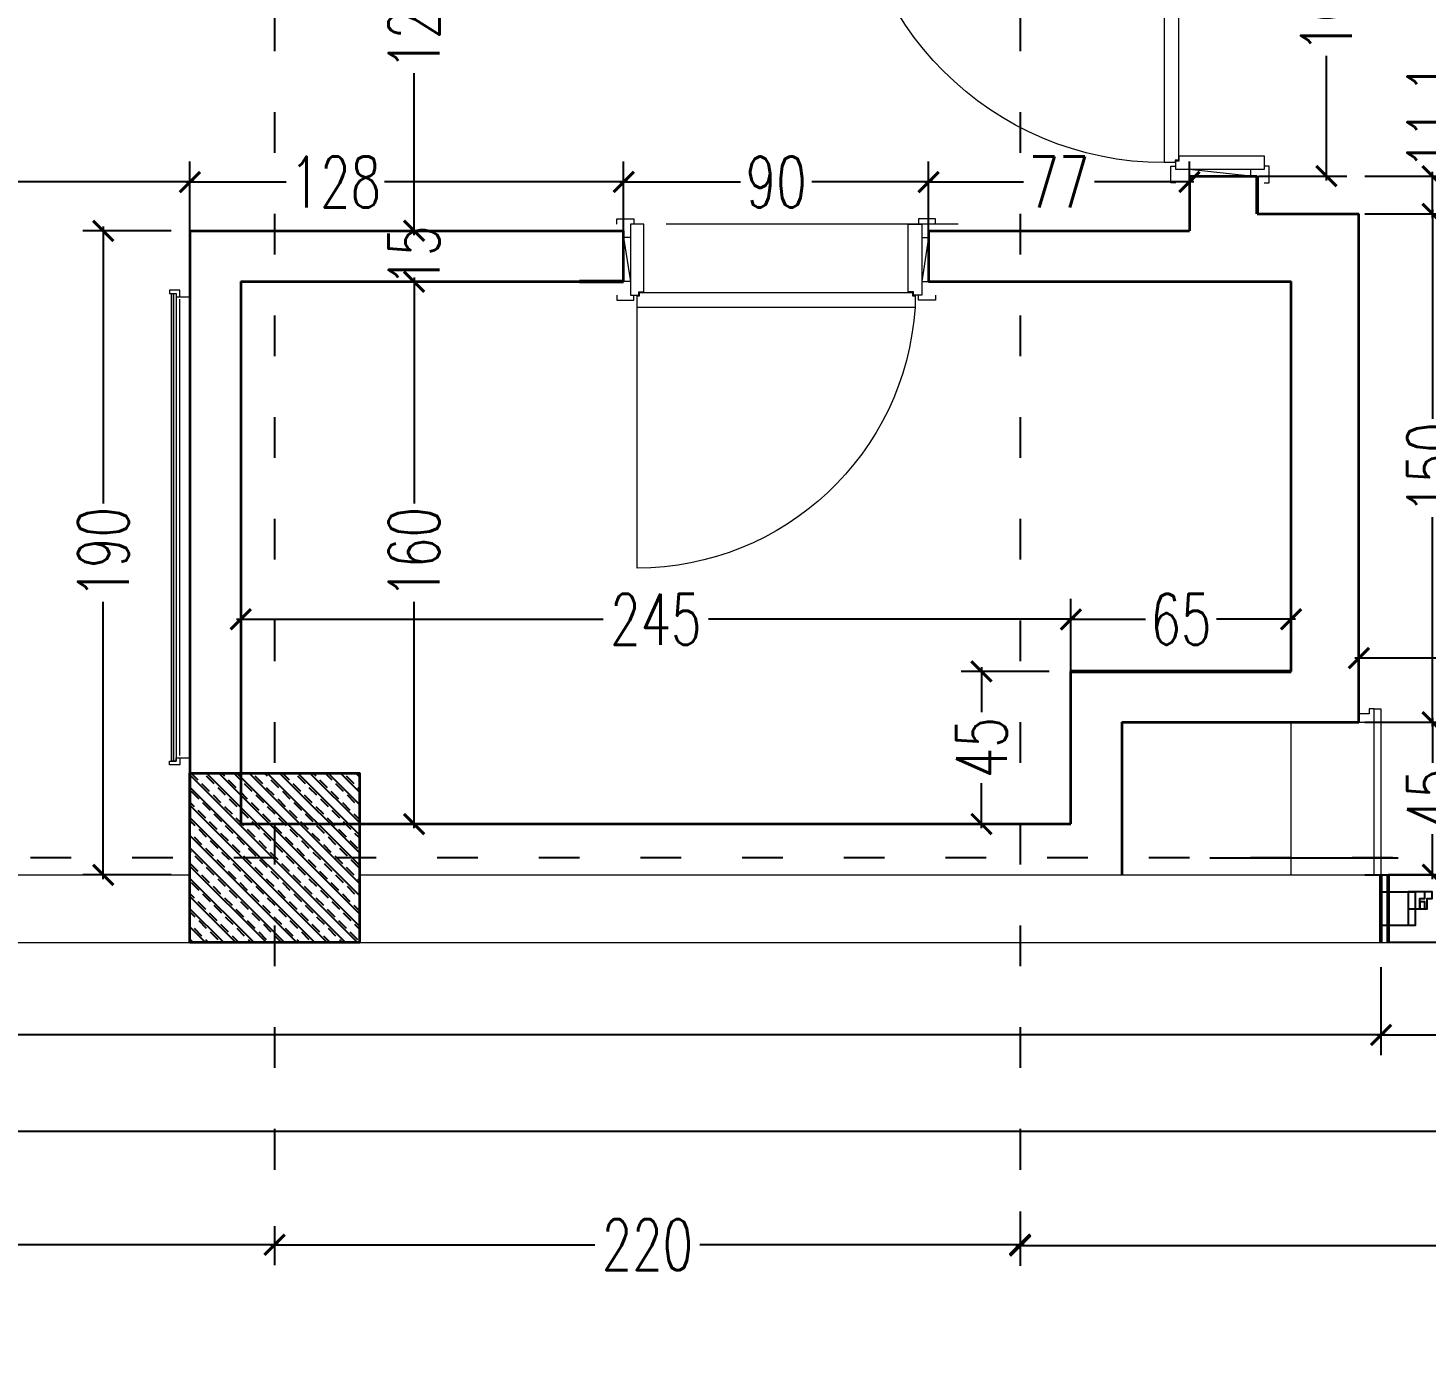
# Model space of a CAD drawing. Header units: centimetres. Extents: x -3207095 to 15275363, y -32656 to 4798027.
# Drawn here: x 693755.6 to 694168.2, y 4469477.9 to 4469872.6 of the extents above; entities that cross this region are included whole.
import ezdxf

# ---------------------------------------------------------------- set-up
doc = ezdxf.new("R2010")
doc.units = ezdxf.units.CM
doc.linetypes.add('ACAD_ISO03W100', pattern=[30, 12, -18])
doc.linetypes.add('DUZ', pattern=[500, 500])
doc.layers.get('0').update_dxf_attribs({"color": 1, "linetype": 'DUZ'})
for name, color, linetype in [('0 MC MAHAL', 94, 'Continuous'), ('AGAC', 116, 'Continuous'), ('DIM', 1, 'DUZ'), ('KOLTAR_F', 145, 'Continuous'), ('PEN', 161, 'Continuous'), ('pen.kap.olc', 205, 'Continuous')]:
    doc.layers.add(name, color=color, linetype=linetype)
for name, color, linetype, lineweight in [('DUV', 220, 'Continuous', 50), ('DUVAR', 7, 'Continuous', 35), ('FE_MOBTEF.2', 33, 'Continuous', 18), ('iç duvar', 7, 'Continuous', 50), ('KAPEN', 151, 'Continuous', 9), ('KOLON_F', 3, 'Continuous', 35)]:
    doc.layers.add(name, color=color, linetype=linetype, lineweight=lineweight)
doc.styles.add('DIM', font='ROMANSTW.SHX', dxfattribs={"width": 0.7})
doc.dimstyles.new('1_100', dxfattribs={"dimtxt": 15, "dimasz": 6, "dimexe": 6, "dimexo": 0, "dimgap": 2, "dimtad": 0, "dimdec": 1, "dimzin": 11, "dimdsep": 46, "dimtxsty": 'DIM', "dimblk": 'ARCHTICK', "dimcen": 3, "dimdle": 1.25, "dimclrt": 2, "dimadec": 0, "dimazin": 0, "dimtfac": 1.25, "dimtdec": 1, "dimtix": 1, "dimtofl": 0, "dimtmove": 1, "dimatfit": 3, "dimldrblk": 'ARCHTICK', "dimfxl": 20, "dimfxlon": 1, "dimtolj": 1, "dimtzin": 0, "dimarcsym": 0})

# ---------------------------------------------------------------- blocks, each defined once
blk = doc.blocks.new('new block')
at = {"layer": 'KAPEN'}
for p, q in [((105202.0528, 48261.8596), (105202.0198, 48261.8596)), ((105202.0528, 48261.8526), (105202.0528, 48261.8596)), ((105202.0628, 48261.8526), (105202.0528, 48261.8526)), ((105202.0628, 48261.0466), (105202.0628, 48261.8526)), ((105201.2498, 48261.0396), (105202.0528, 48261.0396)), ((105202.0528, 48261.0466), (105202.0628, 48261.0466)), ((105202.0528, 48261.0396), (105202.0528, 48261.0466))]:
    blk.add_line(p, q, dxfattribs=at)
for points in [[(105202.0548, 48261.9196), (105202.0398, 48261.9196), (105202.0398, 48261.8696), (105202.0548, 48261.8696)], [(105202.2248, 48261.8796), (105202.2248, 48261.8996), (105202.0948, 48261.8796), (105202.0948, 48261.8996)], [(105202.2648, 48261.9196), (105202.2798, 48261.9196), (105202.2798, 48261.8696), (105202.2648, 48261.8696)], [(105202.0198, 48261.0396), (105202.0198, 48261.8596)], [(105202.0548, 48260.9796), (105202.0398, 48260.9796), (105202.0398, 48261.0296), (105202.0548, 48261.0296)], [(105202.2648, 48260.9796), (105202.2798, 48260.9796), (105202.2798, 48261.0296), (105202.2648, 48261.0296)], [(105202.2248, 48261.0196), (105202.2248, 48260.9996), (105202.0948, 48261.0196), (105202.0948, 48260.9996)]]:
    blk.add_lwpolyline(points, dxfattribs=at)
for points in [[(105202.0548, 48261.8796), (105202.0548, 48261.8546), (105202.0648, 48261.8546), (105202.0648, 48261.8396), (105202.2648, 48261.8396), (105202.2648, 48261.8796)], [(105202.0548, 48261.0196), (105202.0548, 48261.0446), (105202.0648, 48261.0446), (105202.0648, 48261.0596), (105202.2648, 48261.0596), (105202.2648, 48261.0196)]]:
    blk.add_lwpolyline(points, close=True, dxfattribs=at)
blk.add_arc((105202.0715, 48261.0396), 0.8216, 93.6023, 180, dxfattribs=at)
blk = doc.blocks.new('K210')
for p, q in [((0.04, 0.985), (0.04, 0.032)), ((0.96, 0.032), (0.96, 0.065)), ((0.04, 0.032), (0.047, 0.032)), ((0.047, 0.032), (0.047, 0.022)), ((0.047, 0.022), (0.953, 0.022)), ((0.953, 0.032), (0.96, 0.032)), ((0.953, 0.022), (0.953, 0.032))]:
    blk.add_line(p, q)
for points in [[(-0.02, 0.03), (-0.02, 0.045), (0.03, 0.045), (0.03, 0.03)], [(0.04, 0.065), (0.96, 0.065)], [(1.02, 0.03), (1.02, 0.045), (0.97, 0.045), (0.97, 0.03)], [(0.02, -0.19), (0, -0.19), (0.02, -0.01), (0, -0.01)], [(0.98, -0.19), (1, -0.19), (0.98, -0.01), (1, -0.01)], [(-0.02, -0.23), (-0.02, -0.245), (0.03, -0.245), (0.03, -0.23)], [(1.02, -0.23), (1.02, -0.245), (0.97, -0.245), (0.97, -0.23)]]:
    blk.add_lwpolyline(points)
for points in [[(0.02, 0.03), (0.045, 0.03), (0.045, 0.02), (0.06, 0.02), (0.06, -0.23), (0.02, -0.23)], [(0.98, 0.03), (0.955, 0.03), (0.955, 0.02), (0.94, 0.02), (0.94, -0.23), (0.98, -0.23)]]:
    blk.add_lwpolyline(points, close=True)
blk.add_arc((0.04, 0.065), 0.92, 0, 90)
blk = doc.blocks.new('rgtkjıtdkfgölv')
at = {"layer": 'FE_MOBTEF.2'}
for p, q in [((104445.9076, 48877.9319), (104445.9076, 48877.9619)), ((104447.2679, 48877.9319), (104447.2679, 48877.9619)), ((104445.9079, 48877.9319), (104445.8879, 48877.9319)), ((104445.8879, 48877.9319), (104445.8879, 48877.9019)), ((104445.8979, 48877.9139), (104445.8979, 48877.9219)), ((104445.8979, 48877.9219), (104447.2779, 48877.9219)), ((104445.8979, 48877.9219), (104445.9079, 48877.9219)), ((104445.8979, 48877.9019), (104445.8979, 48877.9219)), ((104445.8979, 48877.9079), (104445.8979, 48877.9139)), ((104445.8979, 48877.9139), (104447.2779, 48877.9139)), ((104447.2779, 48877.9139), (104445.8979, 48877.9139)), ((104445.9079, 48877.9219), (104445.9079, 48877.9319)), ((104447.2612, 48877.9319), (104445.9143, 48877.9319)), ((104447.2679, 48877.9319), (104447.2879, 48877.9319)), ((104447.2679, 48877.9219), (104447.2679, 48877.9319)), ((104447.2779, 48877.9219), (104447.2679, 48877.9219)), ((104447.2779, 48877.9019), (104447.2779, 48877.9219)), ((104447.2779, 48877.9219), (104447.2779, 48877.9139)), ((104447.2779, 48877.9139), (104447.2779, 48877.9079)), ((104447.2879, 48877.9319), (104447.2879, 48877.9019)), ((104445.8879, 48877.9019), (104445.8979, 48877.9019)), ((104447.2779, 48877.9079), (104445.8979, 48877.9079)), ((104447.2879, 48877.9019), (104447.2779, 48877.9019))]:
    blk.add_line(p, q, dxfattribs=at)
blk = doc.blocks.new('_ArchTick')
at = {"color": 0, "linetype": 'ByBlock', "const_width": 0.15}
blk.add_lwpolyline([(-0.5, -0.5), (0.5, 0.5)], dxfattribs=at)
blk = doc.blocks.new('*D591')
at = {"layer": 'Defpoints', "color": 0, "linetype": 'Continuous', "lineweight": 5, "transparency": 16777216}
for p in [(694323.37, 4472560.62), (694143.37, 4472542.8), (694323.37, 127.65)]:
    blk.add_point(p, dxfattribs=at)
at = {"layer": 'DIM', "color": 0, "linetype": 'Continuous', "lineweight": -2, "transparency": 16777216}
for p, q in [((694143.37, 4472542.8), (694143.37, 4472566.62)), ((694323.37, 4472540.62), (694323.37, 4472566.62)), ((694142.12, 4472560.62), (694218.87, 4472560.62)), ((694324.62, 4472560.62), (694247.87, 4472560.62))]:
    blk.add_line(p, q, dxfattribs=at)
at = {"layer": 'DIM', "color": 0, "linetype": 'Continuous', "lineweight": -2, "transparency": 16777216, "xscale": 6, "yscale": 6, "zscale": 6, "rotation": 180}
blk.add_blockref('_ArchTick', (694143.37, 4472560.62), dxfattribs=at)
at = {"layer": 'DIM', "color": 0, "linetype": 'Continuous', "lineweight": -2, "transparency": 16777216, "xscale": 6, "yscale": 6, "zscale": 6}
blk.add_blockref('_ArchTick', (694323.37, 4472560.62), dxfattribs=at)
at = {"layer": 'DIM', "color": 2, "linetype": 'Continuous', "lineweight": 5, "transparency": 16777216, "insert": (694233.37, 4472560.62), "char_height": 15, "attachment_point": 5, "style": 'DIM'}
blk.add_mtext('\\A1;180', dxfattribs=at)
blk = doc.blocks.new('*D1104')
at = {"layer": 'Defpoints', "color": 0, "linetype": 'Continuous', "lineweight": 5, "transparency": 16777216}
for p in [(693283.37, 4469602.8), (694154.87, 4469602.8), (694154.87, 4469575.56)]:
    blk.add_point(p, dxfattribs=at)
at = {"layer": 'DIM', "color": 0, "linetype": 'Continuous', "lineweight": -2, "transparency": 16777216}
for p, q in [((693283.37, 4469595.56), (693283.37, 4469569.56)), ((694154.87, 4469595.56), (694154.87, 4469569.56)), ((693282.12, 4469575.56), (693697.12, 4469575.56)), ((694156.12, 4469575.56), (693741.12, 4469575.56))]:
    blk.add_line(p, q, dxfattribs=at)
at = {"layer": 'DIM', "color": 0, "linetype": 'Continuous', "lineweight": -2, "transparency": 16777216, "xscale": 6, "yscale": 6, "zscale": 6, "rotation": 180}
blk.add_blockref('_ArchTick', (693283.37, 4469575.56), dxfattribs=at)
at = {"layer": 'DIM', "color": 0, "linetype": 'Continuous', "lineweight": -2, "transparency": 16777216, "xscale": 6, "yscale": 6, "zscale": 6}
blk.add_blockref('_ArchTick', (694154.87, 4469575.56), dxfattribs=at)
at = {"layer": 'DIM', "color": 2, "linetype": 'Continuous', "lineweight": 5, "transparency": 16777216, "insert": (693719.12, 4469575.56), "char_height": 15, "attachment_point": 5, "style": 'DIM'}
blk.add_mtext('\\A1;871.5', dxfattribs=at)
blk = doc.blocks.new('*D1105')
at = {"layer": 'Defpoints', "color": 0, "linetype": 'Continuous', "lineweight": 5, "transparency": 16777216}
for p in [(694154.87, 4469602.8), (694323.37, 4469602.8), (694323.37, 4469575.56)]:
    blk.add_point(p, dxfattribs=at)
at = {"layer": 'DIM', "color": 0, "linetype": 'Continuous', "lineweight": -2, "transparency": 16777216}
for p, q in [((694154.87, 4469595.56), (694154.87, 4469569.56)), ((694323.37, 4469595.56), (694323.37, 4469569.56)), ((694153.62, 4469575.56), (694217.12, 4469575.56)), ((694324.62, 4469575.56), (694261.12, 4469575.56))]:
    blk.add_line(p, q, dxfattribs=at)
at = {"layer": 'DIM', "color": 0, "linetype": 'Continuous', "lineweight": -2, "transparency": 16777216, "xscale": 6, "yscale": 6, "zscale": 6, "rotation": 180}
blk.add_blockref('_ArchTick', (694154.87, 4469575.56), dxfattribs=at)
at = {"layer": 'DIM', "color": 0, "linetype": 'Continuous', "lineweight": -2, "transparency": 16777216, "xscale": 6, "yscale": 6, "zscale": 6}
blk.add_blockref('_ArchTick', (694323.37, 4469575.56), dxfattribs=at)
at = {"layer": 'DIM', "color": 2, "linetype": 'Continuous', "lineweight": 5, "transparency": 16777216, "insert": (694239.12, 4469575.56), "char_height": 15, "attachment_point": 5, "style": 'DIM'}
blk.add_mtext('\\A1;168.5', dxfattribs=at)
blk = doc.blocks.new('*D1107')
at = {"layer": 'Defpoints', "color": 0, "linetype": 'Continuous', "lineweight": 5, "transparency": 16777216}
for p in [(693283.37, 4469569.56), (697033.37, 4469569.56), (697033.37, 4469547.14)]:
    blk.add_point(p, dxfattribs=at)
at = {"layer": 'DIM', "color": 0, "linetype": 'Continuous', "lineweight": -2, "transparency": 16777216}
for p, q in [((693283.37, 4469567.14), (693283.37, 4469541.14)), ((697033.37, 4469567.14), (697033.37, 4469541.14)), ((693282.12, 4469547.14), (695137.87, 4469547.14)), ((697034.62, 4469547.14), (695178.87, 4469547.14))]:
    blk.add_line(p, q, dxfattribs=at)
at = {"layer": 'DIM', "color": 0, "linetype": 'Continuous', "lineweight": -2, "transparency": 16777216, "xscale": 6, "yscale": 6, "zscale": 6, "rotation": 180}
blk.add_blockref('_ArchTick', (693283.37, 4469547.14), dxfattribs=at)
at = {"layer": 'DIM', "color": 0, "linetype": 'Continuous', "lineweight": -2, "transparency": 16777216, "xscale": 6, "yscale": 6, "zscale": 6}
blk.add_blockref('_ArchTick', (697033.37, 4469547.14), dxfattribs=at)
at = {"layer": 'DIM', "color": 2, "linetype": 'Continuous', "lineweight": 5, "transparency": 16777216, "insert": (695158.37, 4469547.14), "char_height": 15, "attachment_point": 5, "style": 'DIM'}
blk.add_mtext('\\A1;3750', dxfattribs=at)
blk = doc.blocks.new('*D1109')
at = {"layer": 'Defpoints', "color": 0, "linetype": 'Continuous', "lineweight": 5, "transparency": 16777216}
for p in [(693308.37, 4469519.1), (693828.37, 4469519.1), (693828.37, 4469513.66)]:
    blk.add_point(p, dxfattribs=at)
at = {"layer": 'DIM', "color": 0, "linetype": 'Continuous', "lineweight": -2, "transparency": 16777216}
for p, q in [((693308.37, 4469519.1), (693308.37, 4469507.66)), ((693828.37, 4469519.1), (693828.37, 4469507.66)), ((693307.12, 4469513.66), (693552.87, 4469513.66)), ((693829.62, 4469513.66), (693583.87, 4469513.66))]:
    blk.add_line(p, q, dxfattribs=at)
at = {"layer": 'DIM', "color": 0, "linetype": 'Continuous', "lineweight": -2, "transparency": 16777216, "xscale": 6, "yscale": 6, "zscale": 6, "rotation": 180}
blk.add_blockref('_ArchTick', (693308.37, 4469513.66), dxfattribs=at)
at = {"layer": 'DIM', "color": 0, "linetype": 'Continuous', "lineweight": -2, "transparency": 16777216, "xscale": 6, "yscale": 6, "zscale": 6}
blk.add_blockref('_ArchTick', (693828.37, 4469513.66), dxfattribs=at)
at = {"layer": 'DIM', "color": 2, "linetype": 'Continuous', "lineweight": 5, "transparency": 16777216, "insert": (693568.37, 4469513.66), "char_height": 15, "attachment_point": 5, "style": 'DIM'}
blk.add_mtext('\\A1;520', dxfattribs=at)
blk = doc.blocks.new('*D1110')
at = {"layer": 'Defpoints', "color": 0, "linetype": 'Continuous', "lineweight": 5, "transparency": 16777216}
for p in [(694048.37, 4469523.47), (693828.37, 4469519.1), (694048.37, 4469513.66)]:
    blk.add_point(p, dxfattribs=at)
at = {"layer": 'DIM', "color": 0, "linetype": 'Continuous', "lineweight": -2, "transparency": 16777216}
for p, q in [((694048.37, 4469523.47), (694048.37, 4469507.66)), ((693828.37, 4469519.1), (693828.37, 4469507.66)), ((693827.12, 4469513.66), (693922.87, 4469513.66)), ((694049.62, 4469513.66), (693953.87, 4469513.66))]:
    blk.add_line(p, q, dxfattribs=at)
at = {"layer": 'DIM', "color": 0, "linetype": 'Continuous', "lineweight": -2, "transparency": 16777216, "xscale": 6, "yscale": 6, "zscale": 6, "rotation": 180}
blk.add_blockref('_ArchTick', (693828.37, 4469513.66), dxfattribs=at)
at = {"layer": 'DIM', "color": 0, "linetype": 'Continuous', "lineweight": -2, "transparency": 16777216, "xscale": 6, "yscale": 6, "zscale": 6}
blk.add_blockref('_ArchTick', (694048.37, 4469513.66), dxfattribs=at)
at = {"layer": 'DIM', "color": 2, "linetype": 'Continuous', "lineweight": 5, "transparency": 16777216, "insert": (693938.37, 4469513.66), "char_height": 15, "attachment_point": 5, "style": 'DIM'}
blk.add_mtext('\\A1;220', dxfattribs=at)
blk = doc.blocks.new('*D1111')
at = {"layer": 'Defpoints', "color": 0, "linetype": 'Continuous', "lineweight": 5, "transparency": 16777216}
for p in [(694048.37, 4469519.1), (694348.37, 4469520.57), (694348.37, 4469513.38)]:
    blk.add_point(p, dxfattribs=at)
at = {"layer": 'DIM', "color": 0, "linetype": 'Continuous', "lineweight": -2, "transparency": 16777216}
for p, q in [((694048.37, 4469519.1), (694048.37, 4469507.38)), ((694348.37, 4469520.57), (694348.37, 4469507.38)), ((694047.12, 4469513.38), (694182.87, 4469513.38)), ((694349.62, 4469513.38), (694213.87, 4469513.38))]:
    blk.add_line(p, q, dxfattribs=at)
at = {"layer": 'DIM', "color": 0, "linetype": 'Continuous', "lineweight": -2, "transparency": 16777216, "xscale": 6, "yscale": 6, "zscale": 6, "rotation": 180}
blk.add_blockref('_ArchTick', (694048.37, 4469513.38), dxfattribs=at)
at = {"layer": 'DIM', "color": 0, "linetype": 'Continuous', "lineweight": -2, "transparency": 16777216, "xscale": 6, "yscale": 6, "zscale": 6}
blk.add_blockref('_ArchTick', (694348.37, 4469513.38), dxfattribs=at)
at = {"layer": 'DIM', "color": 2, "linetype": 'Continuous', "lineweight": 5, "transparency": 16777216, "insert": (694198.37, 4469513.38), "char_height": 15, "attachment_point": 5, "style": 'DIM'}
blk.add_mtext('\\A1;300', dxfattribs=at)
blk = doc.blocks.new('*D1177')
at = {"layer": 'Defpoints', "color": 0, "linetype": 'Continuous', "lineweight": 5, "transparency": 16777216}
for p in [(693853.37, 4469934.8), (693853.37, 4469812.8), (693869.52, 4469812.8)]:
    blk.add_point(p, dxfattribs=at)
at = {"layer": 'DIM', "color": 0, "linetype": 'Continuous', "lineweight": -2, "transparency": 16777216}
for p, q in [((693869.52, 4469936.05), (693869.52, 4469888.3)), ((693853.37, 4469934.8), (693875.52, 4469934.8)), ((693869.52, 4469811.55), (693869.52, 4469859.3)), ((693853.37, 4469812.8), (693875.52, 4469812.8))]:
    blk.add_line(p, q, dxfattribs=at)
at = {"layer": 'DIM', "color": 0, "linetype": 'Continuous', "lineweight": -2, "transparency": 16777216, "xscale": 6, "yscale": 6, "zscale": 6}
for p, rotation in [((693869.52, 4469934.8), 90), ((693869.52, 4469812.8), 270)]:
    blk.add_blockref('_ArchTick', p, dxfattribs=dict(at, rotation=rotation))
at = {"layer": 'DIM', "color": 2, "linetype": 'Continuous', "lineweight": 5, "transparency": 16777216, "insert": (693869.52, 4469873.8), "char_height": 15, "attachment_point": 5, "rotation": 90, "style": 'DIM'}
blk.add_mtext('\\A1;122', dxfattribs=at)
blk = doc.blocks.new('*D1178')
at = {"layer": 'Defpoints', "color": 0, "linetype": 'Continuous', "lineweight": 5, "transparency": 16777216}
for p in [(693803.37, 4469812.8), (693777.8, 4469622.8), (693803.37, 4469622.8)]:
    blk.add_point(p, dxfattribs=at)
at = {"layer": 'DIM', "color": 0, "linetype": 'Continuous', "lineweight": -2, "transparency": 16777216}
for p, q in [((693797.8, 4469812.8), (693771.8, 4469812.8)), ((693777.8, 4469814.05), (693777.8, 4469732.3)), ((693777.8, 4469621.55), (693777.8, 4469703.3)), ((693797.8, 4469622.8), (693771.8, 4469622.8))]:
    blk.add_line(p, q, dxfattribs=at)
at = {"layer": 'DIM', "color": 0, "linetype": 'Continuous', "lineweight": -2, "transparency": 16777216, "xscale": 6, "yscale": 6, "zscale": 6}
for p, rotation in [((693777.8, 4469812.8), 90), ((693777.8, 4469622.8), 270)]:
    blk.add_blockref('_ArchTick', p, dxfattribs=dict(at, rotation=rotation))
at = {"layer": 'DIM', "color": 2, "linetype": 'Continuous', "lineweight": 5, "transparency": 16777216, "insert": (693777.8, 4469717.8), "char_height": 15, "attachment_point": 5, "rotation": 90, "style": 'DIM'}
blk.add_mtext('\\A1;190', dxfattribs=at)
blk = doc.blocks.new('*D1179')
at = {"layer": 'Defpoints', "color": 0, "linetype": 'Continuous', "lineweight": 5, "transparency": 16777216}
for p in [(693818.37, 4469698.18), (693818.37, 4469682.8), (694063.37, 4469682.8)]:
    blk.add_point(p, dxfattribs=at)
at = {"layer": 'DIM', "color": 0, "linetype": 'Continuous', "lineweight": -2, "transparency": 16777216}
for p, q in [((693818.37, 4469682.8), (693818.37, 4469704.18)), ((694063.37, 4469682.8), (694063.37, 4469704.18)), ((693817.12, 4469698.18), (693925.37, 4469698.18)), ((694064.62, 4469698.18), (693956.37, 4469698.18))]:
    blk.add_line(p, q, dxfattribs=at)
at = {"layer": 'DIM', "color": 0, "linetype": 'Continuous', "lineweight": -2, "transparency": 16777216, "xscale": 6, "yscale": 6, "zscale": 6, "rotation": 180}
blk.add_blockref('_ArchTick', (693818.37, 4469698.18), dxfattribs=at)
at = {"layer": 'DIM', "color": 0, "linetype": 'Continuous', "lineweight": -2, "transparency": 16777216, "xscale": 6, "yscale": 6, "zscale": 6}
blk.add_blockref('_ArchTick', (694063.37, 4469698.18), dxfattribs=at)
at = {"layer": 'DIM', "color": 2, "linetype": 'Continuous', "lineweight": 5, "transparency": 16777216, "insert": (693940.87, 4469698.18), "char_height": 15, "attachment_point": 5, "style": 'DIM'}
blk.add_mtext('\\A1;245', dxfattribs=at)
blk = doc.blocks.new('*D1180')
at = {"layer": 'Defpoints', "color": 0, "linetype": 'Continuous', "lineweight": 5, "transparency": 16777216}
for p in [(694128.37, 4469698.18), (694063.37, 4469682.8), (694128.37, 4469682.8)]:
    blk.add_point(p, dxfattribs=at)
at = {"layer": 'DIM', "color": 0, "linetype": 'Continuous', "lineweight": -2, "transparency": 16777216}
for p, q in [((694063.37, 4469682.8), (694063.37, 4469704.18)), ((694128.37, 4469682.8), (694128.37, 4469704.18)), ((694062.12, 4469698.18), (694085.37, 4469698.18)), ((694129.62, 4469698.18), (694106.37, 4469698.18))]:
    blk.add_line(p, q, dxfattribs=at)
at = {"layer": 'DIM', "color": 0, "linetype": 'Continuous', "lineweight": -2, "transparency": 16777216, "xscale": 6, "yscale": 6, "zscale": 6, "rotation": 180}
blk.add_blockref('_ArchTick', (694063.37, 4469698.18), dxfattribs=at)
at = {"layer": 'DIM', "color": 0, "linetype": 'Continuous', "lineweight": -2, "transparency": 16777216, "xscale": 6, "yscale": 6, "zscale": 6}
blk.add_blockref('_ArchTick', (694128.37, 4469698.18), dxfattribs=at)
at = {"layer": 'DIM', "color": 2, "linetype": 'Continuous', "lineweight": 5, "transparency": 16777216, "insert": (694095.87, 4469698.18), "char_height": 15, "attachment_point": 5, "style": 'DIM'}
blk.add_mtext('\\A1;65', dxfattribs=at)
blk = doc.blocks.new('*D1181')
at = {"layer": 'Defpoints', "color": 0, "linetype": 'Continuous', "lineweight": 5, "transparency": 16777216}
for p in [(693853.37, 4469812.8), (693853.37, 4469797.8), (693869.52, 4469797.8)]:
    blk.add_point(p, dxfattribs=at)
at = {"layer": 'DIM', "color": 0, "linetype": 'Continuous', "lineweight": -2, "transparency": 16777216}
for p, q in [((693869.52, 4469812.8), (693869.52, 4469818.8)), ((693853.37, 4469812.8), (693875.52, 4469812.8)), ((693853.37, 4469797.8), (693875.52, 4469797.8)), ((693869.52, 4469797.8), (693869.52, 4469791.8))]:
    blk.add_line(p, q, dxfattribs=at)
at = {"layer": 'DIM', "color": 0, "linetype": 'Continuous', "lineweight": -2, "transparency": 16777216, "xscale": 6, "yscale": 6, "zscale": 6}
for p, rotation in [((693869.52, 4469812.8), 270), ((693869.52, 4469797.8), 90)]:
    blk.add_blockref('_ArchTick', p, dxfattribs=dict(at, rotation=rotation))
at = {"layer": 'DIM', "color": 2, "linetype": 'Continuous', "lineweight": 5, "transparency": 16777216, "insert": (693869.52, 4469805.3), "char_height": 15, "attachment_point": 5, "rotation": 90, "style": 'DIM'}
blk.add_mtext('\\A1;15', dxfattribs=at)
blk = doc.blocks.new('*D1182')
at = {"layer": 'Defpoints', "color": 0, "linetype": 'Continuous', "lineweight": 5, "transparency": 16777216}
for p in [(694118.37, 4469928.91), (694138.78, 4469928.91), (694118.37, 4469828.91)]:
    blk.add_point(p, dxfattribs=at)
at = {"layer": 'DIM', "color": 0, "linetype": 'Continuous', "lineweight": -2, "transparency": 16777216}
for p, q in [((694118.78, 4469928.91), (694144.78, 4469928.91)), ((694138.78, 4469930.16), (694138.78, 4469893.41)), ((694138.78, 4469827.66), (694138.78, 4469864.41)), ((694118.78, 4469828.91), (694144.78, 4469828.91))]:
    blk.add_line(p, q, dxfattribs=at)
at = {"layer": 'DIM', "color": 0, "linetype": 'Continuous', "lineweight": -2, "transparency": 16777216, "xscale": 6, "yscale": 6, "zscale": 6}
for p, rotation in [((694138.78, 4469928.91), 90), ((694138.78, 4469828.91), 270)]:
    blk.add_blockref('_ArchTick', p, dxfattribs=dict(at, rotation=rotation))
at = {"layer": 'DIM', "color": 2, "linetype": 'Continuous', "lineweight": 5, "transparency": 16777216, "insert": (694138.78, 4469878.91), "char_height": 15, "attachment_point": 5, "rotation": 90, "style": 'DIM'}
blk.add_mtext('\\A1;100', dxfattribs=at)
blk = doc.blocks.new('*D1207')
at = {"layer": 'Defpoints', "color": 0, "linetype": 'Continuous', "lineweight": 5, "transparency": 16777216}
for p in [(693853.37, 4469797.8), (693867, 4469637.8), (693869.52, 4469637.8)]:
    blk.add_point(p, dxfattribs=at)
at = {"layer": 'DIM', "color": 0, "linetype": 'Continuous', "lineweight": -2, "transparency": 16777216}
for p, q in [((693853.37, 4469797.8), (693875.52, 4469797.8)), ((693869.52, 4469799.05), (693869.52, 4469732.3)), ((693869.52, 4469636.55), (693869.52, 4469703.3)), ((693867, 4469637.8), (693875.52, 4469637.8))]:
    blk.add_line(p, q, dxfattribs=at)
at = {"layer": 'DIM', "color": 0, "linetype": 'Continuous', "lineweight": -2, "transparency": 16777216, "xscale": 6, "yscale": 6, "zscale": 6}
for p, rotation in [((693869.52, 4469797.8), 90), ((693869.52, 4469637.8), 270)]:
    blk.add_blockref('_ArchTick', p, dxfattribs=dict(at, rotation=rotation))
at = {"layer": 'DIM', "color": 2, "linetype": 'Continuous', "lineweight": 5, "transparency": 16777216, "insert": (693869.52, 4469717.8), "char_height": 15, "attachment_point": 5, "rotation": 90, "style": 'DIM'}
blk.add_mtext('\\A1;160', dxfattribs=at)
blk = doc.blocks.new('*D1208')
at = {"layer": 'Defpoints', "color": 0, "linetype": 'Continuous', "lineweight": 5, "transparency": 16777216}
for p in [(694021.37, 4469827.22), (694021.37, 4469812.8), (694098.37, 4469812.8)]:
    blk.add_point(p, dxfattribs=at)
at = {"layer": 'DIM', "color": 0, "linetype": 'Continuous', "lineweight": -2, "transparency": 16777216}
for p, q in [((694021.37, 4469812.8), (694021.37, 4469833.22)), ((694098.37, 4469812.8), (694098.37, 4469833.22)), ((694020.12, 4469827.22), (694049.37, 4469827.22)), ((694099.62, 4469827.22), (694070.37, 4469827.22))]:
    blk.add_line(p, q, dxfattribs=at)
at = {"layer": 'DIM', "color": 0, "linetype": 'Continuous', "lineweight": -2, "transparency": 16777216, "xscale": 6, "yscale": 6, "zscale": 6, "rotation": 180}
blk.add_blockref('_ArchTick', (694021.37, 4469827.22), dxfattribs=at)
at = {"layer": 'DIM', "color": 0, "linetype": 'Continuous', "lineweight": -2, "transparency": 16777216, "xscale": 6, "yscale": 6, "zscale": 6}
blk.add_blockref('_ArchTick', (694098.37, 4469827.22), dxfattribs=at)
at = {"layer": 'DIM', "color": 2, "linetype": 'Continuous', "lineweight": 5, "transparency": 16777216, "insert": (694059.87, 4469827.22), "char_height": 15, "attachment_point": 5, "style": 'DIM'}
blk.add_mtext('\\A1;77', dxfattribs=at)
blk = doc.blocks.new('*D1209')
at = {"layer": 'Defpoints', "color": 0, "linetype": 'Continuous', "lineweight": 5, "transparency": 16777216}
for p in [(693931.37, 4469827.22), (694021.37, 4469812.8), (693931.37, 4469810.8)]:
    blk.add_point(p, dxfattribs=at)
at = {"layer": 'DIM', "color": 0, "linetype": 'Continuous', "lineweight": -2, "transparency": 16777216}
for p, q in [((693931.37, 4469810.8), (693931.37, 4469833.22)), ((694021.37, 4469812.8), (694021.37, 4469833.22)), ((693930.12, 4469827.22), (693965.87, 4469827.22)), ((694022.62, 4469827.22), (693986.87, 4469827.22))]:
    blk.add_line(p, q, dxfattribs=at)
at = {"layer": 'DIM', "color": 0, "linetype": 'Continuous', "lineweight": -2, "transparency": 16777216, "xscale": 6, "yscale": 6, "zscale": 6, "rotation": 180}
blk.add_blockref('_ArchTick', (693931.37, 4469827.22), dxfattribs=at)
at = {"layer": 'DIM', "color": 0, "linetype": 'Continuous', "lineweight": -2, "transparency": 16777216, "xscale": 6, "yscale": 6, "zscale": 6}
blk.add_blockref('_ArchTick', (694021.37, 4469827.22), dxfattribs=at)
at = {"layer": 'DIM', "color": 2, "linetype": 'Continuous', "lineweight": 5, "transparency": 16777216, "insert": (693976.37, 4469827.22), "char_height": 15, "attachment_point": 5, "style": 'DIM'}
blk.add_mtext('\\A1;90', dxfattribs=at)
blk = doc.blocks.new('*D1158')
at = {"layer": 'Defpoints', "color": 0, "linetype": 'Continuous', "lineweight": 5, "transparency": 16777216}
for p in [(693803.37, 4469827.22), (693803.37, 4469810.8), (693931.37, 4469810.8)]:
    blk.add_point(p, dxfattribs=at)
at = {"layer": 'DIM', "color": 0, "linetype": 'Continuous', "lineweight": -2, "transparency": 16777216}
for p, q in [((693803.37, 4469810.8), (693803.37, 4469833.22)), ((693931.37, 4469810.8), (693931.37, 4469833.22)), ((693802.12, 4469827.22), (693831.78, 4469827.22)), ((693932.62, 4469827.22), (693860.78, 4469827.22))]:
    blk.add_line(p, q, dxfattribs=at)
at = {"layer": 'DIM', "color": 0, "linetype": 'Continuous', "lineweight": -2, "transparency": 16777216, "xscale": 6, "yscale": 6, "zscale": 6, "rotation": 180}
blk.add_blockref('_ArchTick', (693803.37, 4469827.22), dxfattribs=at)
at = {"layer": 'DIM', "color": 0, "linetype": 'Continuous', "lineweight": -2, "transparency": 16777216, "xscale": 6, "yscale": 6, "zscale": 6}
blk.add_blockref('_ArchTick', (693931.37, 4469827.22), dxfattribs=at)
at = {"layer": 'DIM', "color": 2, "linetype": 'Continuous', "lineweight": 5, "transparency": 16777216, "insert": (693846.28, 4469827.22), "char_height": 15, "attachment_point": 5, "style": 'DIM'}
blk.add_mtext('\\A1;128', dxfattribs=at)
blk = doc.blocks.new('*D1210')
at = {"layer": 'Defpoints', "color": 0, "linetype": 'Continuous', "lineweight": 5, "transparency": 16777216}
for p in [(693303.37, 4469827.22), (693303.37, 4469812.8), (693803.37, 4469812.8)]:
    blk.add_point(p, dxfattribs=at)
at = {"layer": 'DIM', "color": 0, "linetype": 'Continuous', "lineweight": -2, "transparency": 16777216}
for p, q in [((693303.37, 4469812.8), (693303.37, 4469833.22)), ((693803.37, 4469812.8), (693803.37, 4469833.22)), ((693302.12, 4469827.22), (693537.87, 4469827.22)), ((693804.62, 4469827.22), (693568.87, 4469827.22))]:
    blk.add_line(p, q, dxfattribs=at)
at = {"layer": 'DIM', "color": 0, "linetype": 'Continuous', "lineweight": -2, "transparency": 16777216, "xscale": 6, "yscale": 6, "zscale": 6, "rotation": 180}
blk.add_blockref('_ArchTick', (693303.37, 4469827.22), dxfattribs=at)
at = {"layer": 'DIM', "color": 0, "linetype": 'Continuous', "lineweight": -2, "transparency": 16777216, "xscale": 6, "yscale": 6, "zscale": 6}
blk.add_blockref('_ArchTick', (693803.37, 4469827.22), dxfattribs=at)
at = {"layer": 'DIM', "color": 2, "linetype": 'Continuous', "lineweight": 5, "transparency": 16777216, "insert": (693553.37, 4469827.22), "char_height": 15, "attachment_point": 5, "style": 'DIM'}
blk.add_mtext('\\A1;500', dxfattribs=at)
blk = doc.blocks.new('*D1216')
at = {"layer": 'Defpoints', "color": 0, "linetype": 'Continuous', "lineweight": 5, "transparency": 16777216}
for p in [(694036.97, 4469682.8), (694063.37, 4469682.8), (694063.37, 4469637.8)]:
    blk.add_point(p, dxfattribs=at)
at = {"layer": 'DIM', "color": 0, "linetype": 'Continuous', "lineweight": -2, "transparency": 16777216}
for p, q in [((694036.97, 4469684.05), (694036.97, 4469670.8)), ((694056.97, 4469682.8), (694030.97, 4469682.8)), ((694036.97, 4469636.55), (694036.97, 4469649.8)), ((694056.97, 4469637.8), (694030.97, 4469637.8))]:
    blk.add_line(p, q, dxfattribs=at)
at = {"layer": 'DIM', "color": 0, "linetype": 'Continuous', "lineweight": -2, "transparency": 16777216, "xscale": 6, "yscale": 6, "zscale": 6}
for p, rotation in [((694036.97, 4469682.8), 90), ((694036.97, 4469637.8), 270)]:
    blk.add_blockref('_ArchTick', p, dxfattribs=dict(at, rotation=rotation))
at = {"layer": 'DIM', "color": 2, "linetype": 'Continuous', "lineweight": 5, "transparency": 16777216, "insert": (694036.97, 4469660.3), "char_height": 15, "attachment_point": 5, "rotation": 90, "style": 'DIM'}
blk.add_mtext('\\A1;45', dxfattribs=at)
blk = doc.blocks.new('*D1220')
at = {"layer": 'Defpoints', "color": 0, "linetype": 'Continuous', "lineweight": 5, "transparency": 16777216}
for p in [(694148.37, 4469817.8), (694148.37, 4469667.8), (694170.13, 4469667.8)]:
    blk.add_point(p, dxfattribs=at)
at = {"layer": 'DIM', "color": 0, "linetype": 'Continuous', "lineweight": -2, "transparency": 16777216}
for p, q in [((694150.13, 4469817.8), (694176.13, 4469817.8)), ((694170.13, 4469819.05), (694170.13, 4469757.3)), ((694170.13, 4469666.55), (694170.13, 4469728.3)), ((694150.13, 4469667.8), (694176.13, 4469667.8))]:
    blk.add_line(p, q, dxfattribs=at)
at = {"layer": 'DIM', "color": 0, "linetype": 'Continuous', "lineweight": -2, "transparency": 16777216, "xscale": 6, "yscale": 6, "zscale": 6}
for p, rotation in [((694170.13, 4469817.8), 90), ((694170.13, 4469667.8), 270)]:
    blk.add_blockref('_ArchTick', p, dxfattribs=dict(at, rotation=rotation))
at = {"layer": 'DIM', "color": 2, "linetype": 'Continuous', "lineweight": 5, "transparency": 16777216, "insert": (694170.13, 4469742.8), "char_height": 15, "attachment_point": 5, "rotation": 90, "style": 'DIM'}
blk.add_mtext('\\A1;150', dxfattribs=at)
blk = doc.blocks.new('*D1221')
at = {"layer": 'Defpoints', "color": 0, "linetype": 'Continuous', "lineweight": 5, "transparency": 16777216}
for p in [(694148.37, 4469667.8), (694148.37, 4469622.8), (694170.13, 4469622.8)]:
    blk.add_point(p, dxfattribs=at)
at = {"layer": 'DIM', "color": 0, "linetype": 'Continuous', "lineweight": -2, "transparency": 16777216}
for p, q in [((694150.13, 4469667.8), (694176.13, 4469667.8)), ((694170.13, 4469669.05), (694170.13, 4469655.8)), ((694170.13, 4469621.55), (694170.13, 4469634.8)), ((694150.13, 4469622.8), (694176.13, 4469622.8))]:
    blk.add_line(p, q, dxfattribs=at)
at = {"layer": 'DIM', "color": 0, "linetype": 'Continuous', "lineweight": -2, "transparency": 16777216, "xscale": 6, "yscale": 6, "zscale": 6}
for p, rotation in [((694170.13, 4469667.8), 90), ((694170.13, 4469622.8), 270)]:
    blk.add_blockref('_ArchTick', p, dxfattribs=dict(at, rotation=rotation))
at = {"layer": 'DIM', "color": 2, "linetype": 'Continuous', "lineweight": 5, "transparency": 16777216, "insert": (694170.13, 4469645.3), "char_height": 15, "attachment_point": 5, "rotation": 90, "style": 'DIM'}
blk.add_mtext('\\A1;45', dxfattribs=at)
blk = doc.blocks.new('*D1222')
at = {"layer": 'Defpoints', "color": 0, "linetype": 'Continuous', "lineweight": 5, "transparency": 16777216}
for p in [(694144.78, 4469828.91), (694170.13, 4469828.91), (694140.93, 4469817.8)]:
    blk.add_point(p, dxfattribs=at)
at = {"layer": 'DIM', "color": 0, "linetype": 'Continuous', "lineweight": -2, "transparency": 16777216}
for p, q in [((694150.13, 4469828.91), (694176.13, 4469828.91)), ((694170.13, 4469816.55), (694170.13, 4469830.16)), ((694150.13, 4469817.8), (694176.13, 4469817.8))]:
    blk.add_line(p, q, dxfattribs=at)
at = {"layer": 'DIM', "color": 0, "linetype": 'Continuous', "lineweight": -2, "transparency": 16777216, "xscale": 6, "yscale": 6, "zscale": 6}
for p, rotation in [((694170.13, 4469828.91), 90), ((694170.13, 4469817.8), 270)]:
    blk.add_blockref('_ArchTick', p, dxfattribs=dict(at, rotation=rotation))
at = {"layer": 'DIM', "color": 2, "linetype": 'Continuous', "lineweight": 5, "transparency": 16777216, "insert": (694170.13, 4469846.62), "char_height": 15, "attachment_point": 5, "rotation": 90, "style": 'DIM'}
blk.add_mtext('\\A1;11.1', dxfattribs=at)
blk = doc.blocks.new('*D1383')
at = {"layer": 'Defpoints', "color": 0, "linetype": 'Continuous', "lineweight": 5, "transparency": 16777216}
for p in [(694148.37, 4469694.67), (694323.37, 4469686.78), (694323.37, 4469652.8)]:
    blk.add_point(p, dxfattribs=at)
at = {"layer": 'DIM', "color": 0, "linetype": 'Continuous', "lineweight": -2, "transparency": 16777216}
for p, q in [((694148.37, 4469694.67), (694148.37, 4469680.78)), ((694323.37, 4469666.78), (694323.37, 4469692.78)), ((694147.12, 4469686.78), (694221.37, 4469686.78)), ((694324.62, 4469686.78), (694250.37, 4469686.78))]:
    blk.add_line(p, q, dxfattribs=at)
at = {"layer": 'DIM', "color": 0, "linetype": 'Continuous', "lineweight": -2, "transparency": 16777216, "xscale": 6, "yscale": 6, "zscale": 6, "rotation": 180}
blk.add_blockref('_ArchTick', (694148.37, 4469686.78), dxfattribs=at)
at = {"layer": 'DIM', "color": 0, "linetype": 'Continuous', "lineweight": -2, "transparency": 16777216, "xscale": 6, "yscale": 6, "zscale": 6}
blk.add_blockref('_ArchTick', (694323.37, 4469686.78), dxfattribs=at)
at = {"layer": 'DIM', "color": 2, "linetype": 'Continuous', "lineweight": 5, "transparency": 16777216, "insert": (694235.87, 4469686.78), "char_height": 15, "attachment_point": 5, "style": 'DIM'}
blk.add_mtext('\\A1;175', dxfattribs=at)

msp = doc.modelspace()

# ---------------------------------------------------------------- hatches: boundary and pattern name
at = {"layer": 'KOLTAR_F'}
h = msp.add_hatch(dxfattribs=at)
h.set_pattern_fill('ANSI33', color=256, angle=90, style=0)
h.set_pattern_definition([(135, (5198215.835, 3809019.321), (-4.4901280605, -4.4901280605), []), (135, (5198215.835, 3809023.811), (-4.4901280605, -4.4901280605), [3.175, -1.5875])])
h.paths.add_polyline_path([(693803.37, 4469602.8), (693803.37, 4469652.8), (693853.37, 4469652.8), (693853.37, 4469602.8)])
h = msp.add_hatch(dxfattribs=at)
h.set_pattern_fill('ANSI33', color=256, angle=90, style=0)
h.set_pattern_definition([(135, (5198955.835, 3809019.321), (-4.4901280605, -4.4901280605), []), (135, (5198955.835, 3809023.811), (-4.4901280605, -4.4901280605), [3.175, -1.5875])])
h.paths.add_polyline_path([(693803.37, 4469602.8), (693803.37, 4469652.8), (693853.37, 4469652.8), (693853.37, 4469602.8)])

# ---------------------------------------------------------------- linework, layer by layer
at = {"color": 232, "linetype": 'ACAD_ISO03W100'}
for p, q in [((693828.37, 4472637.8), (693828.37, 4469507.8)), ((694048.37, 4472637.8), (694048.37, 4469507.8)), ((697128.37, 4469627.8), (693188.37, 4469627.8))]:
    msp.add_line(p, q, dxfattribs=at)
at = {"layer": 'AGAC'}
for p, q in [((694323.37, 4469622.8), (694156.99, 4469622.8)), ((694323.37, 4469602.8), (694156.99, 4469602.8))]:
    msp.add_line(p, q, dxfattribs=at)
at = {"layer": 'DUV'}
for p, q in [((694118.37, 4469828.91), (694118.37, 4469817.8)), ((693918.37, 4469797.8), (693931.37, 4469797.8)), ((694063.37, 4469682.8), (694128.37, 4469682.8)), ((694154.87, 4469602.8), (694154.87, 4469622.8)), ((694156.99, 4469602.8), (694156.99, 4469622.8))]:
    msp.add_line(p, q, dxfattribs=at)
at = {"layer": 'DUVAR'}
for p, q in [((694098.37, 4469828.91), (694098.37, 4469812.8)), ((694098.37, 4469828.91), (694118.37, 4469828.91)), ((694118.37, 4469817.8), (694118.37, 4469828.91)), ((694118.37, 4469817.8), (694148.37, 4469817.8)), ((694148.37, 4469667.8), (694148.37, 4469817.8)), ((693803.37, 4469812.8), (693803.37, 4469637.8)), ((693803.37, 4469812.8), (693931.37, 4469812.8)), ((693931.37, 4469797.8), (693931.37, 4469812.8)), ((694021.37, 4469812.8), (694098.37, 4469812.8)), ((694021.37, 4469812.8), (694021.37, 4469797.8)), ((693818.37, 4469797.8), (693818.37, 4469637.8)), ((693818.37, 4469797.8), (693931.37, 4469797.8)), ((694021.37, 4469797.8), (694128.37, 4469797.8)), ((694128.37, 4469682.8), (694128.37, 4469797.8)), ((694063.37, 4469637.8), (694063.37, 4469682.8)), ((694063.37, 4469682.8), (694128.37, 4469682.8)), ((694078.37, 4469667.8), (694078.37, 4469622.8)), ((694078.37, 4469667.8), (694148.37, 4469667.8)), ((693818.37, 4469637.8), (694063.37, 4469637.8)), ((694154.87, 4469602.8), (694154.87, 4469622.8)), ((694156.99, 4469602.8), (694156.99, 4469622.8))]:
    msp.add_line(p, q, dxfattribs=at)
at = {"layer": 'iç duvar', "color": 7, "lineweight": 18}
for p, q in [((693333.37, 4469622.8), (693803.37, 4469622.8)), ((693333.37, 4469622.8), (693803.37, 4469622.8)), ((693853.37, 4469622.8), (694156.99, 4469622.8)), ((693853.37, 4469622.8), (694154.87, 4469622.8)), ((693333.37, 4469602.8), (693803.37, 4469602.8)), ((693333.37, 4469602.8), (693803.37, 4469602.8)), ((693853.37, 4469602.8), (694118.37, 4469602.8)), ((693853.37, 4469602.8), (694118.37, 4469602.8)), ((694118.37, 4469602.8), (694156.99, 4469602.8)), ((694118.37, 4469602.8), (694154.87, 4469602.8))]:
    msp.add_line(p, q, dxfattribs=at)
at = {"layer": 'KAPEN'}
for p, q in [((694030.11, 4469814.8), (693943.9, 4469814.8)), ((694128.37, 4469622.8), (694128.37, 4469667.8))]:
    msp.add_line(p, q, dxfattribs=at)
msp.add_lwpolyline([(694152.87, 4469667.8), (694152.87, 4469671.8), (694151.37, 4469671.8), (694151.37, 4469670.3), (694148.37, 4469670.3), (694148.37, 4469667.8), (694152.87, 4469667.8)], close=True, dxfattribs=at)
msp.add_lwpolyline([(694152.87, 4469667.8), (694152.87, 4469671.8), (694151.37, 4469671.8), (694151.37, 4469670.3), (694148.37, 4469670.3), (694148.37, 4469667.8), (694152.87, 4469667.8)], close=True, dxfattribs=at)
msp.add_lwpolyline([(694152.87, 4469622.8), (694152.87, 4469671.8), (694154.87, 4469671.8), (694154.87, 4469622.8)], dxfattribs=at)
at = {"layer": 'KOLON_F'}
msp.add_lwpolyline([(693803.37, 4469602.8), (693803.37, 4469652.8), (693853.37, 4469652.8), (693853.37, 4469602.8)], close=True, dxfattribs=at)
msp.add_lwpolyline([(693803.37, 4469602.8), (693803.37, 4469652.8), (693853.37, 4469652.8), (693853.37, 4469602.8)], close=True, dxfattribs=at)
at = {"layer": 'PEN'}
for points in [[(694162.87, 4469617.8), (694162.87, 4469617.8), (694162.87, 4469607.8), (694154.87, 4469607.8), (694154.87, 4469607.8), (694154.87, 4469617.8), (694154.87, 4469617.8), (694154.87, 4469617.8), (694162.87, 4469617.8)], [(694164.99, 4469617.8), (694164.99, 4469617.8), (694164.99, 4469607.8), (694156.99, 4469607.8), (694156.99, 4469607.8), (694156.99, 4469617.8), (694156.99, 4469617.8), (694156.99, 4469617.8), (694164.99, 4469617.8)], [(694162.87, 4469617.8), (694162.87, 4469617.8), (694162.87, 4469612.8), (694166.37, 4469612.8), (694166.37, 4469614.8), (694166.37, 4469615.8), (694167.87, 4469615.8), (694167.87, 4469617.8), (694162.87, 4469617.8)], [(694164.99, 4469617.8), (694164.99, 4469617.8), (694164.99, 4469612.8), (694168.49, 4469612.8), (694168.49, 4469614.8), (694168.49, 4469615.8), (694169.99, 4469615.8), (694169.99, 4469617.8), (694164.99, 4469617.8)], [(694166.37, 4469612.8), (694167.87, 4469612.8), (694167.87, 4469614.8), (694166.37, 4469614.8)]]:
    msp.add_lwpolyline(points, close=True, dxfattribs=at)
at = {"layer": 'pen.kap.olc'}
msp.add_lwpolyline([(694104.39, 4469627.8), (694159.97, 4469627.8)], dxfattribs=at)

# ---------------------------------------------------------------- block references
at = {"xscale": -100, "yscale": 100, "zscale": 100, "rotation": 270}
msp.add_blockref('new block', (-4132168.59, -6050411.68), dxfattribs=at)
at = {"layer": '0 MC MAHAL', "xscale": 100, "yscale": 100, "zscale": 100, "rotation": 270}
msp.add_blockref('rgtkjıtdkfgölv', (-4193992.83, 14914384.07), dxfattribs=at)
at = {"layer": 'KAPEN', "xscale": -100, "yscale": 100, "zscale": 100, "rotation": 90}
msp.add_blockref('K210', (694097.37, 4469928.91), dxfattribs=at)

# ---------------------------------------------------------------- dimensions: what is measured, and where the dimension line sits
at = {"layer": 'DIM', "linetype": 'Continuous', "lineweight": 5}
for base, p1, p2, picture, middle in [((694323.37, 4472560.62), (694143.37, 4472542.8), (694323.37, 127.65), '*D591', (694233.37, 4472560.62)), ((693303.37, 4469827.22), (693803.37, 4469812.8), (693303.37, 4469812.8), '*D1210', (693553.37, 4469827.22)), ((693931.37, 4469827.22), (694021.37, 4469812.8), (693931.37, 4469810.8), '*D1209', (693976.37, 4469827.22)), ((694021.37, 4469827.22), (694098.37, 4469812.8), (694021.37, 4469812.8), '*D1208', (694059.87, 4469827.22)), ((693818.37, 4469698.18), (694063.37, 4469682.8), (693818.37, 4469682.8), '*D1179', (693940.87, 4469698.18)), ((694128.37, 4469698.18), (694063.37, 4469682.8), (694128.37, 4469682.8), '*D1180', (694095.87, 4469698.18)), ((694323.37, 4469686.78), (694148.37, 4469694.67), (694323.37, 4469652.8), '*D1383', (694235.87, 4469686.78)), ((694154.87, 4469575.56), (693283.37, 4469602.8), (694154.87, 4469602.8), '*D1104', (693719.12, 4469575.56)), ((694323.37, 4469575.56), (694154.87, 4469602.8), (694323.37, 4469602.8), '*D1105', (694239.12, 4469575.56)), ((697033.37, 4469547.14), (693283.37, 4469569.56), (697033.37, 4469569.56), '*D1107', (695158.37, 4469547.14)), ((693828.37, 4469513.66), (693308.37, 4469519.1), (693828.37, 4469519.1), '*D1109', (693568.37, 4469513.66)), ((694048.37, 4469513.66), (693828.37, 4469519.1), (694048.37, 4469523.47), '*D1110', (693938.37, 4469513.66)), ((694348.37, 4469513.38), (694048.37, 4469519.1), (694348.37, 4469520.57), '*D1111', (694198.37, 4469513.38))]:
    dim = msp.add_linear_dim(base=base, p1=p1, p2=p2, dimstyle='1_100', dxfattribs=at)
    dim.commit()
    dim.dimension.update_dxf_attribs({"geometry": picture, "text_midpoint": middle})
for base, p1, p2, picture, middle in [((693869.52, 4469812.8), (693853.37, 4469934.8), (693853.37, 4469812.8), '*D1177', (693869.52, 4469873.8)), ((694138.78, 4469928.91), (694118.37, 4469828.91), (694118.37, 4469928.91), '*D1182', (694138.78, 4469878.91)), ((694170.13, 4469667.8), (694148.37, 4469817.8), (694148.37, 4469667.8), '*D1220', (694170.13, 4469742.8)), ((693777.8, 4469622.8), (693803.37, 4469812.8), (693803.37, 4469622.8), '*D1178', (693777.8, 4469717.8)), ((693869.52, 4469797.8), (693853.37, 4469812.8), (693853.37, 4469797.8), '*D1181', (693869.52, 4469805.3)), ((693869.52, 4469637.8), (693853.37, 4469797.8), (693867, 4469637.8), '*D1207', (693869.52, 4469717.8)), ((694036.97, 4469682.8), (694063.37, 4469637.8), (694063.37, 4469682.8), '*D1216', (694036.97, 4469660.3)), ((694170.13, 4469622.8), (694148.37, 4469667.8), (694148.37, 4469622.8), '*D1221', (694170.13, 4469645.3))]:
    dim = msp.add_linear_dim(base=base, p1=p1, p2=p2, angle=90, dimstyle='1_100', dxfattribs=at)
    dim.commit()
    dim.dimension.update_dxf_attribs({"geometry": picture, "text_midpoint": middle})
dim = msp.add_linear_dim(base=(694170.13, 4469828.91), p1=(694140.93, 4469817.8), p2=(694144.78, 4469828.91), angle=90, dimstyle='1_100', dxfattribs=at)
dim.commit()
dim.dimension.update_dxf_attribs({"geometry": '*D1222', "text_midpoint": (694170.13, 4469846.62), "dimtype": 160})
dim = msp.add_linear_dim(base=(693803.37, 4469827.22), p1=(693931.37, 4469810.8), p2=(693803.37, 4469810.8), dimstyle='1_100', dxfattribs=at)
dim.commit()
dim.dimension.update_dxf_attribs({"geometry": '*D1158', "text_midpoint": (693846.28, 4469827.22), "dimtype": 160})

doc.saveas('drawing.dxf')
